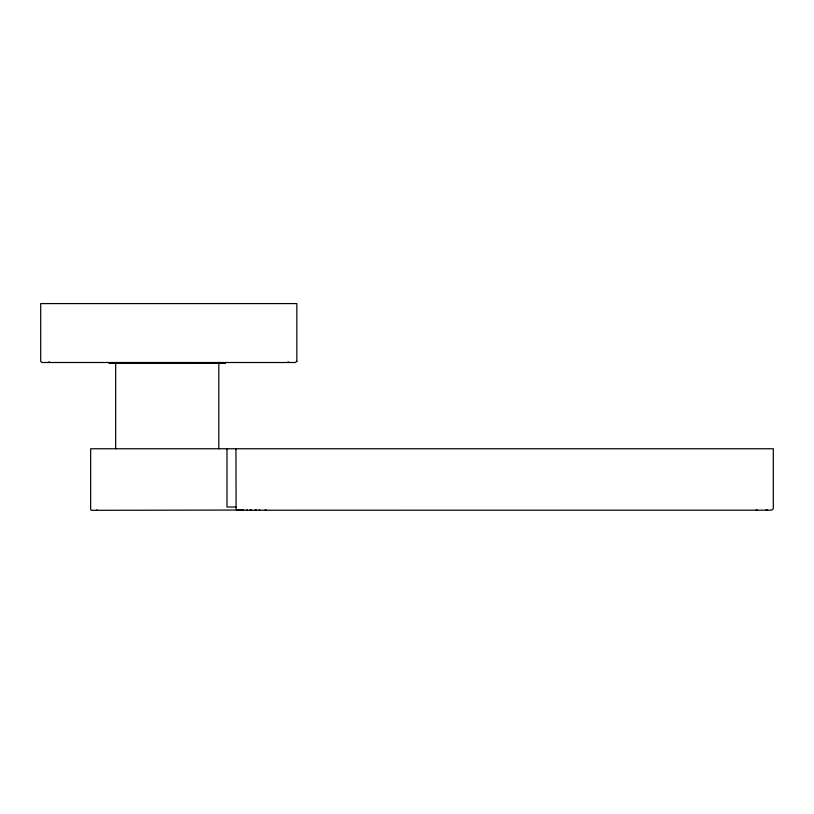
<?xml version="1.0" encoding="UTF-8"?>
<svg xmlns="http://www.w3.org/2000/svg" width="814" height="814" viewBox="0 0 814 814"><rect width="100%" height="100%" fill="white"/><g stroke="black" fill="none" stroke-linecap="round" stroke-linejoin="round"><path stroke-width="1.22" d="M296.835 361.579L296.866 303.591L40.7 303.591L40.7 361.243L41.779 362.495L295.39 362.515L296.866 361.243M49.522 361.864L48.168 362.515M97.436 510.042L96.154 510.409M243.691 510.042L91.3 510.317L90.659 509.595L90.659 448.758L773.3 448.758L773.3 507.875L772.934 509.31L771.306 510.185L238.227 510.225M247.425 509.89L246.581 510.185M757.101 509.93L755.84 510.225M256.329 509.89L254.741 510.225M109.035 363.4L225.468 363.4M235.948 507L226.984 507L226.984 448.758M767.622 510.225L766.035 509.89M266.524 510.225L265.12 509.93M251.668 510.225L250.081 509.89M289.387 362.515L288.044 361.864M237.688 510.185L236.833 509.89A1.821 1.557 -90 0 1 236.091 508.903L235.948 448.758M259.208 509.93L259.737 510.093M218.824 363.909L218.824 448.758M115.68 363.909L115.68 448.758"/></g></svg>
